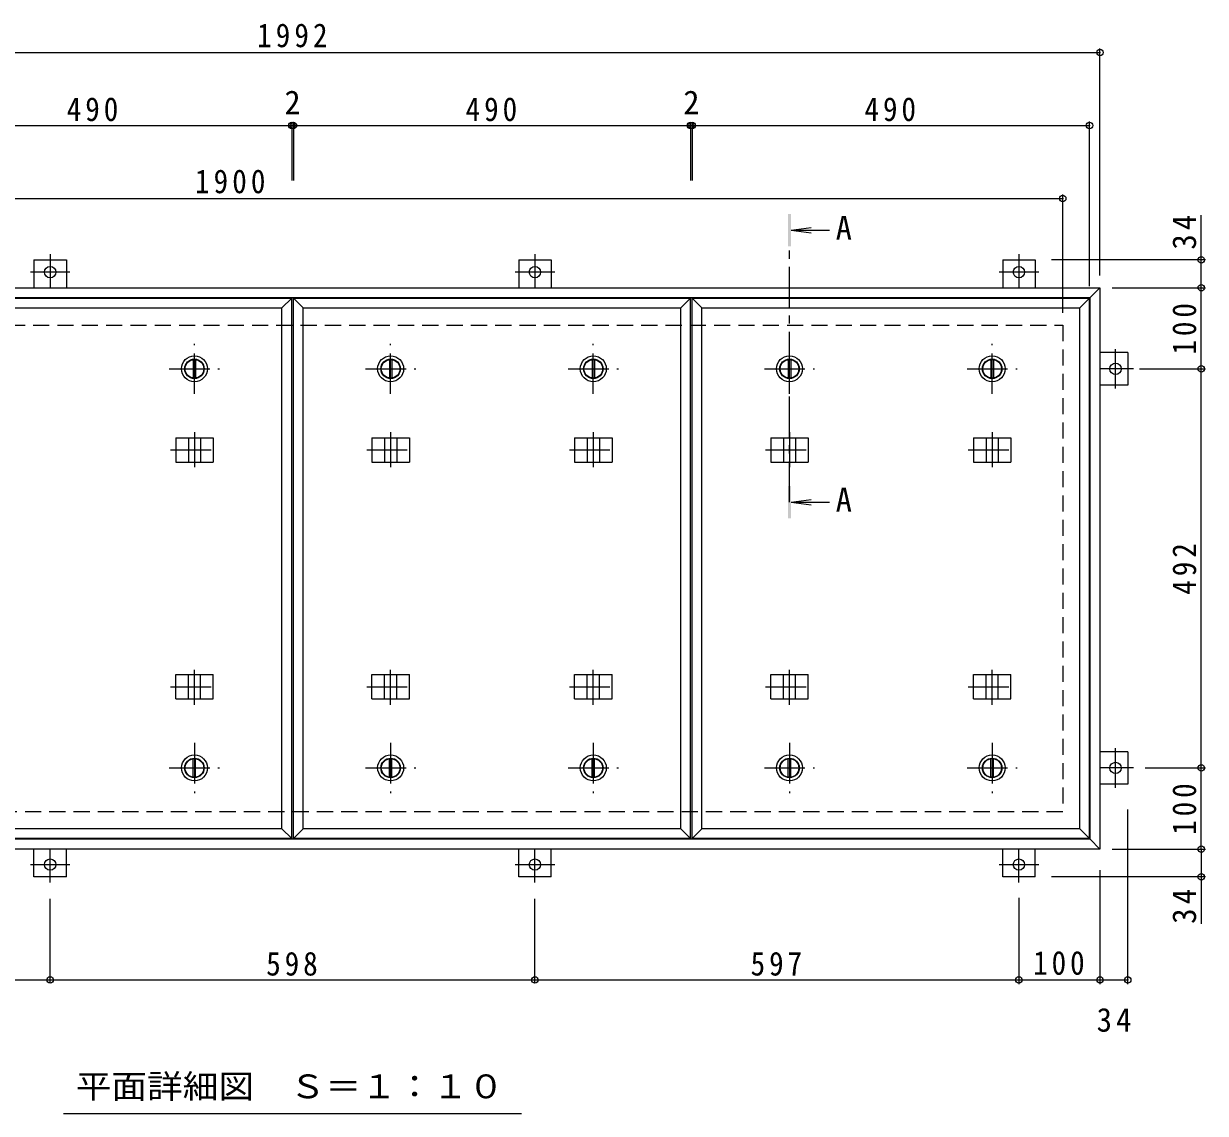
# Model space of a CAD drawing. Units: millimetres at full size, sheet at 1:10. Extents: x -2570 to 2311, y -1962 to 1160.
# Drawn here: x -1568 to -111, y -247 to 1096 of the extents above; entities that cross this region are included whole.
import ezdxf
from ezdxf.enums import TextEntityAlignment as Align

# ---------------------------------------------------------------- set-up
doc = ezdxf.new("R2010")
doc.units = ezdxf.units.MM
doc.header["$LTSCALE"] = 10
doc.header["$PDMODE"] = 32
doc.header["$PDSIZE"] = 8
doc.linetypes.add('CHAIN1', pattern=[8, 5, -1, 1, -1])
doc.linetypes.add('DASHED2', pattern=[3, 2, -1])
for name, color, linetype, lineweight in [('0-1_躯体', 2, 'DASHED2', 9), ('0-2_仕上', 3, 'Continuous', 9), ('0-3_建具', 4, 'Continuous', 9), ('0-5_寸法', 4, 'Continuous', 9), ('0-C', 2, 'Continuous', 9), ('0-E', 3, 'Continuous', 9), ('0-F', 7, 'Continuous', 9)]:
    doc.layers.add(name, color=color, linetype=linetype, lineweight=lineweight)
doc.styles.add('ＭＳ ゴシック', font='')
doc.styles.get('ＭＳ ゴシック').set_extended_font_data('MS Gothic')

msp = doc.modelspace()

# ---------------------------------------------------------------- linework, layer by layer
at = {"layer": '0-1_躯体'}
for p, q in [((-2186.8, 724.52), (-286.8, 724.52)), ((-286.8, 724.52), (-286.8, 124.52)), ((-286.8, 124.52), (-2186.8, 124.52))]:
    msp.add_line(p, q, dxfattribs=at)
at = {"layer": '0-2_仕上'}
for p, q in [((-1727.8, 757.52), (-1237.8, 757.52)), ((-1715.8, 745.52), (-1249.8, 745.52)), ((-1237.8, 91.52), (-1237.8, 757.52)), ((-1235.8, 757.52), (-745.8, 757.52)), ((-1223.8, 103.52), (-1223.8, 745.52)), ((-1223.8, 745.52), (-757.8, 745.52)), ((-745.8, 91.52), (-745.8, 757.52)), ((-743.8, 757.52), (-253.8, 757.52)), ((-731.8, 103.52), (-731.8, 745.52)), ((-731.8, 745.52), (-265.8, 745.52)), ((-253.8, 91.52), (-253.8, 757.52)), ((-1249.8, 103.52), (-1715.8, 103.52)), ((-1237.8, 91.52), (-1249.8, 103.52)), ((-1235.8, 91.52), (-1223.8, 103.52)), ((-757.8, 103.52), (-1223.8, 103.52)), ((-745.8, 91.52), (-757.8, 103.52)), ((-743.8, 91.52), (-731.8, 103.52)), ((-265.8, 103.52), (-731.8, 103.52)), ((-253.8, 91.52), (-265.8, 103.52)), ((-1237.8, 91.52), (-1727.8, 91.52)), ((-745.8, 91.52), (-1235.8, 91.52)), ((-253.8, 91.52), (-743.8, 91.52))]:
    msp.add_line(p, q, dxfattribs=at)
for points in [[(-1249.8, 103.52), (-1249.8, 745.52), (-1237.8, 757.52)], [(-1235.8, 91.52), (-1235.8, 757.52), (-1223.8, 745.52)], [(-757.8, 103.52), (-757.8, 745.52), (-745.8, 757.52)], [(-743.8, 91.52), (-743.8, 757.52), (-731.8, 745.52)], [(-265.8, 103.52), (-265.8, 745.52), (-253.8, 757.52)]]:
    msp.add_lwpolyline(points, dxfattribs=at)
at = {"layer": '0-3_建具', "color": 2}
for p, q in [((-2232.8, 770.52), (-240.8, 770.52)), ((-2220.8, 758.52), (-252.8, 758.52)), ((-252.8, 758.52), (-240.8, 770.52)), ((-252.8, 90.52), (-252.8, 758.52)), ((-240.8, 770.52), (-240.8, 78.52)), ((-252.8, 90.52), (-2220.8, 90.52)), ((-252.8, 90.52), (-240.8, 78.52)), ((-240.8, 78.52), (-2232.8, 78.52))]:
    msp.add_line(p, q, dxfattribs=at)
at = {"layer": '0-3_建具'}
for p, q in [((-1380.89, 585.52), (-1380.89, 555.52)), ((-1380.89, 585.52), (-1334.71, 585.52)), ((-1365.3, 585.52), (-1365.3, 555.52)), ((-1350.3, 585.52), (-1350.3, 555.52)), ((-1334.71, 585.52), (-1334.71, 555.52)), ((-1138.89, 585.52), (-1138.89, 555.52)), ((-1138.89, 585.52), (-1092.71, 585.52)), ((-1123.3, 585.52), (-1123.3, 555.52)), ((-1108.3, 585.52), (-1108.3, 555.52)), ((-1092.71, 585.52), (-1092.71, 555.52)), ((-888.89, 585.52), (-888.89, 555.52)), ((-888.89, 585.52), (-842.71, 585.52)), ((-873.3, 585.52), (-873.3, 555.52)), ((-858.3, 585.52), (-858.3, 555.52)), ((-842.71, 585.52), (-842.71, 555.52)), ((-646.89, 585.52), (-646.89, 555.52)), ((-646.89, 585.52), (-600.71, 585.52)), ((-631.3, 585.52), (-631.3, 555.52)), ((-616.3, 585.52), (-616.3, 555.52)), ((-600.71, 585.52), (-600.71, 555.52)), ((-396.89, 585.52), (-396.89, 555.52)), ((-396.89, 585.52), (-350.71, 585.52)), ((-381.3, 585.52), (-381.3, 555.52)), ((-366.3, 585.52), (-366.3, 555.52)), ((-350.71, 585.52), (-350.71, 555.52)), ((-1380.89, 555.52), (-1334.71, 555.52)), ((-1138.89, 555.52), (-1092.71, 555.52)), ((-888.89, 555.52), (-842.71, 555.52)), ((-646.89, 555.52), (-600.71, 555.52)), ((-396.89, 555.52), (-350.71, 555.52)), ((-1380.89, 263.52), (-1380.89, 293.52)), ((-1380.89, 293.52), (-1334.71, 293.52)), ((-1365.3, 263.52), (-1365.3, 293.52)), ((-1350.3, 263.52), (-1350.3, 293.52)), ((-1334.71, 263.52), (-1334.71, 293.52)), ((-1138.89, 263.52), (-1138.89, 293.52)), ((-1138.89, 293.52), (-1092.71, 293.52)), ((-1123.3, 263.52), (-1123.3, 293.52)), ((-1108.3, 263.52), (-1108.3, 293.52)), ((-1092.71, 263.52), (-1092.71, 293.52)), ((-888.89, 263.52), (-888.89, 293.52)), ((-888.89, 293.52), (-842.71, 293.52)), ((-873.3, 263.52), (-873.3, 293.52)), ((-858.3, 263.52), (-858.3, 293.52)), ((-842.71, 263.52), (-842.71, 293.52)), ((-646.89, 263.52), (-646.89, 293.52)), ((-646.89, 293.52), (-600.71, 293.52)), ((-631.3, 263.52), (-631.3, 293.52)), ((-616.3, 263.52), (-616.3, 293.52)), ((-600.71, 263.52), (-600.71, 293.52)), ((-396.89, 263.52), (-396.89, 293.52)), ((-396.89, 293.52), (-350.71, 293.52)), ((-381.3, 263.52), (-381.3, 293.52)), ((-366.3, 263.52), (-366.3, 293.52)), ((-350.71, 263.52), (-350.71, 293.52)), ((-1380.89, 263.52), (-1334.71, 263.52)), ((-1138.89, 263.52), (-1092.71, 263.52)), ((-888.89, 263.52), (-842.71, 263.52)), ((-646.89, 263.52), (-600.71, 263.52)), ((-396.89, 263.52), (-350.71, 263.52))]:
    msp.add_line(p, q, dxfattribs=at)
at = {"layer": '0-3_建具', "linetype": 'CHAIN1'}
for p, q in [((-1357.8, 592.63), (-1357.8, 549.4)), ((-1115.8, 592.63), (-1115.8, 549.4)), ((-865.8, 592.63), (-865.8, 549.4)), ((-623.8, 592.63), (-623.8, 549.4)), ((-373.8, 592.63), (-373.8, 549.4)), ((-1387.21, 570.52), (-1328.39, 570.52)), ((-1145.21, 570.52), (-1086.39, 570.52)), ((-895.21, 570.52), (-836.39, 570.52)), ((-653.21, 570.52), (-594.39, 570.52)), ((-403.21, 570.52), (-344.39, 570.52)), ((-1357.8, 256.4), (-1357.8, 299.64)), ((-1115.8, 256.4), (-1115.8, 299.64)), ((-865.8, 256.4), (-865.8, 299.64)), ((-623.8, 256.4), (-623.8, 299.64)), ((-373.8, 256.4), (-373.8, 299.64)), ((-1387.21, 278.52), (-1328.39, 278.52)), ((-1145.21, 278.52), (-1086.39, 278.52)), ((-895.21, 278.52), (-836.39, 278.52)), ((-653.21, 278.52), (-594.39, 278.52)), ((-403.21, 278.52), (-344.39, 278.52))]:
    msp.add_line(p, q, dxfattribs=at)
at = {"layer": '0-5_寸法'}
for p, q in [((-621.8, 841.33), (-597.01, 844.6)), ((-621.8, 841.33), (-597.01, 838.07)), ((-621.8, 841.33), (-574.34, 841.33)), ((-621.8, 506.21), (-597.01, 509.47)), ((-621.8, 506.21), (-597.01, 502.95)), ((-621.8, 506.21), (-574.34, 506.21))]:
    msp.add_line(p, q, dxfattribs=at)
at = {"layer": '0-5_寸法', "linetype": 'CHAIN1'}
msp.add_line((-623.8, 506.21), (-623.8, 821.33), dxfattribs=at)
at = {"layer": '0-5_寸法', "color": 7}
msp.add_line((-1519.33, -247.26), (-954.27, -247.26), dxfattribs=at)
at = {"layer": '0-5_寸法'}
for points in [[(-621.8, 861.33), (-625.8, 861.33), (-621.8, 821.33), (-625.8, 821.33)], [(-621.8, 486.21), (-625.8, 486.21), (-621.8, 526.21), (-625.8, 526.21)]]:
    msp.add_solid(points, dxfattribs=at)
at = {"layer": '0-C', "linetype": 'CHAIN1'}
for p, q in [((-1357.8, 639.52), (-1357.8, 701.52)), ((-1115.8, 639.52), (-1115.8, 701.52)), ((-865.8, 639.52), (-865.8, 701.52)), ((-623.8, 639.52), (-623.8, 701.52)), ((-373.8, 639.52), (-373.8, 701.52)), ((-1388.8, 670.52), (-1326.8, 670.52)), ((-1146.8, 670.52), (-1084.8, 670.52)), ((-896.8, 670.52), (-834.8, 670.52)), ((-654.8, 670.52), (-592.8, 670.52)), ((-404.8, 670.52), (-342.8, 670.52)), ((-1357.8, 209.52), (-1357.8, 147.52)), ((-1115.8, 209.52), (-1115.8, 147.52)), ((-865.8, 209.52), (-865.8, 147.52)), ((-623.8, 209.52), (-623.8, 147.52)), ((-373.8, 209.52), (-373.8, 147.52)), ((-1388.8, 178.52), (-1326.8, 178.52)), ((-1146.8, 178.52), (-1084.8, 178.52)), ((-896.8, 178.52), (-834.8, 178.52)), ((-654.8, 178.52), (-592.8, 178.52)), ((-404.8, 178.52), (-342.8, 178.52))]:
    msp.add_line(p, q, dxfattribs=at)
at = {"layer": '0-C'}
for p, q in [((-1359.3, 681.92), (-1359.3, 659.12)), ((-1356.3, 681.92), (-1356.3, 659.12)), ((-1117.3, 681.92), (-1117.3, 659.12)), ((-1114.3, 681.92), (-1114.3, 659.12)), ((-867.3, 681.92), (-867.3, 659.12)), ((-864.3, 681.92), (-864.3, 659.12)), ((-625.3, 681.92), (-625.3, 659.12)), ((-622.3, 681.92), (-622.3, 659.12)), ((-375.3, 681.92), (-375.3, 659.12)), ((-372.3, 681.92), (-372.3, 659.12)), ((-1359.3, 167.11), (-1359.3, 189.92)), ((-1356.3, 167.11), (-1356.3, 189.92)), ((-1117.3, 167.11), (-1117.3, 189.92)), ((-1114.3, 167.11), (-1114.3, 189.92)), ((-867.3, 167.11), (-867.3, 189.92)), ((-864.3, 167.11), (-864.3, 189.92)), ((-625.3, 167.11), (-625.3, 189.92)), ((-622.3, 167.11), (-622.3, 189.92)), ((-375.3, 167.11), (-375.3, 189.92)), ((-372.3, 167.11), (-372.3, 189.92))]:
    msp.add_line(p, q, dxfattribs=at)
for centre, radius in [((-1357.8, 670.52), 16), ((-1115.8, 670.52), 16), ((-865.8, 670.52), 16), ((-623.8, 670.52), 16), ((-373.8, 670.52), 16), ((-1357.8, 670.52), 12), ((-1357.8, 670.52), 11.5), ((-1115.8, 670.52), 12), ((-1115.8, 670.52), 11.5), ((-865.8, 670.52), 12), ((-865.8, 670.52), 11.5), ((-623.8, 670.52), 12), ((-623.8, 670.52), 11.5), ((-373.8, 670.52), 12), ((-373.8, 670.52), 11.5), ((-1357.8, 178.52), 16), ((-1357.8, 178.52), 12), ((-1357.8, 178.52), 11.5), ((-1115.8, 178.52), 16), ((-1115.8, 178.52), 12), ((-1115.8, 178.52), 11.5), ((-865.8, 178.52), 16), ((-865.8, 178.52), 12), ((-865.8, 178.52), 11.5), ((-623.8, 178.52), 16), ((-623.8, 178.52), 12), ((-623.8, 178.52), 11.5), ((-373.8, 178.52), 16), ((-373.8, 178.52), 12), ((-373.8, 178.52), 11.5)]:
    msp.add_circle(centre, radius, dxfattribs=at)
at = {"layer": '0-E'}
for p, q in [((-1555.8, 804.72), (-1515.8, 804.72)), ((-1555.8, 804.72), (-1555.8, 770.52)), ((-1515.8, 804.72), (-1515.8, 770.52)), ((-957.8, 804.72), (-917.8, 804.72)), ((-957.8, 804.72), (-957.8, 770.52)), ((-917.8, 804.72), (-917.8, 770.52)), ((-360.8, 804.72), (-320.8, 804.72)), ((-360.8, 804.72), (-360.8, 770.52)), ((-320.8, 804.72), (-320.8, 770.52)), ((-206.6, 690.52), (-240.8, 690.52)), ((-206.6, 690.52), (-206.6, 650.52)), ((-206.6, 650.52), (-240.8, 650.52)), ((-206.6, 198.52), (-240.8, 198.52)), ((-206.6, 198.52), (-206.6, 158.52)), ((-206.6, 158.52), (-240.8, 158.52)), ((-1555.8, 44.32), (-1555.8, 78.52)), ((-1515.8, 44.32), (-1515.8, 78.52)), ((-957.8, 44.32), (-957.8, 78.52)), ((-917.8, 44.32), (-917.8, 78.52)), ((-360.8, 44.32), (-360.8, 78.52)), ((-320.8, 44.32), (-320.8, 78.52)), ((-1515.8, 44.32), (-1555.8, 44.32)), ((-917.8, 44.32), (-957.8, 44.32)), ((-320.8, 44.32), (-360.8, 44.32))]:
    msp.add_line(p, q, dxfattribs=at)
at = {"layer": '0-E', "linetype": 'CHAIN1'}
for p, q in [((-1535.8, 811.69), (-1535.8, 770.52)), ((-937.8, 811.69), (-937.8, 770.52)), ((-340.8, 811.69), (-340.8, 770.52)), ((-1511.42, 789.72), (-1560.18, 789.72)), ((-913.42, 789.72), (-962.18, 789.72)), ((-316.42, 789.72), (-365.18, 789.72)), ((-221.6, 646.14), (-221.6, 694.89)), ((-199.63, 670.52), (-240.8, 670.52)), ((-221.6, 154.14), (-221.6, 202.89)), ((-199.63, 178.52), (-240.8, 178.52)), ((-1535.8, 37.34), (-1535.8, 78.52)), ((-937.8, 37.34), (-937.8, 78.52)), ((-340.8, 37.34), (-340.8, 78.52)), ((-1560.18, 59.32), (-1511.42, 59.32)), ((-962.18, 59.32), (-913.42, 59.32)), ((-365.18, 59.32), (-316.42, 59.32))]:
    msp.add_line(p, q, dxfattribs=at)
at = {"layer": '0-E'}
for centre in [(-1535.8, 789.72), (-937.8, 789.72), (-340.8, 789.72), (-221.6, 670.52), (-221.6, 178.52), (-1535.8, 59.32), (-937.8, 59.32), (-340.8, 59.32)]:
    msp.add_circle(centre, 7, dxfattribs=at)
at = {"layer": '0-F'}
for p, q in [((-240.8, 785.52), (-240.8, 1065.52)), ((-2232.8, 1060.52), (-240.8, 1060.52)), ((-1727.8, 970.52), (-1237.8, 970.52)), ((-1237.8, 973.52), (-1237.8, 902.85)), ((-1237.8, 970.52), (-1235.8, 970.52)), ((-1235.8, 973.52), (-1235.8, 902.85)), ((-1235.8, 970.52), (-745.8, 970.52)), ((-745.8, 973.52), (-745.8, 902.85)), ((-745.8, 970.52), (-743.8, 970.52)), ((-743.8, 973.52), (-743.8, 902.85)), ((-743.8, 970.52), (-253.8, 970.52)), ((-253.8, 772.52), (-253.8, 975.52)), ((-2186.8, 880.52), (-286.8, 880.52)), ((-286.8, 739.52), (-286.8, 885.52)), ((-115.82, 804.72), (-115.82, 859.9)), ((-110.82, 804.72), (-300.8, 804.72)), ((-115.82, 770.52), (-115.82, 804.72)), ((-225.8, 770.52), (-110.82, 770.52)), ((-115.82, 670.52), (-115.82, 770.52)), ((-191.87, 670.52), (-110.82, 670.52)), ((-115.82, 178.52), (-115.82, 670.52)), ((-185.28, 178.52), (-110.82, 178.52)), ((-115.82, 78.52), (-115.82, 178.52)), ((-206.6, -87.85), (-206.6, 127.31)), ((-225.8, 78.52), (-110.82, 78.52)), ((-115.82, 78.52), (-115.82, 44.32)), ((-110.82, 44.32), (-300.8, 44.32)), ((-240.8, 52.31), (-240.8, -87.85)), ((-115.82, 44.32), (-115.82, -13.63)), ((-1535.8, -85.85), (-1535.8, 17.34)), ((-937.8, -85.85), (-937.8, 17.34)), ((-340.8, 18.38), (-340.8, -87.85)), ((-2132.8, -82.85), (-1535.8, -82.85)), ((-1535.8, -82.85), (-937.8, -82.85)), ((-937.8, -82.85), (-340.8, -82.85)), ((-340.8, -82.85), (-240.8, -82.85)), ((-240.8, -82.85), (-206.6, -82.85))]:
    msp.add_line(p, q, dxfattribs=at)
for p in [(-240.8, 1060.52), (-1237.8, 970.52), (-1235.8, 970.52), (-745.8, 970.52), (-743.8, 970.52), (-253.8, 970.52), (-286.8, 880.52), (-115.82, 804.72), (-115.82, 770.52), (-115.82, 670.52), (-115.82, 178.52), (-115.82, 78.52), (-115.82, 44.32), (-1535.8, -82.85), (-937.8, -82.85), (-340.8, -82.85), (-240.8, -82.85), (-206.6, -82.85)]:
    msp.add_point(p, dxfattribs=at)

# ---------------------------------------------------------------- texts
at = {"layer": '0-5_寸法', "color": 2, "style": 'ＭＳ ゴシック'}
for p in [(-566.77, 820.94), (-566.77, 485.81)]:
    msp.add_text('A', height=29.33, dxfattribs=at).set_placement(p, align=Align.BOTTOM_LEFT)
at = {"layer": '0-5_寸法', "color": 2, "style": 'ＭＳ ゴシック', "width": 1.1}
msp.add_text('平面詳細図\u3000Ｓ＝１：１０', height=29.33, dxfattribs=at).set_placement((-1504.3, -237.45), align=Align.BOTTOM_LEFT)
at = {"layer": '0-F', "color": 2, "style": 'ＭＳ ゴシック'}
for p in [(-1246.8, 975.52), (-754.8, 975.52)]:
    msp.add_text('2', height=29.33, dxfattribs=at).set_placement(p, align=Align.BOTTOM_LEFT)
at = {"layer": '0-F', "color": 2, "char_height": 29.33, "attachment_point": 7, "style": 'ＭＳ ゴシック'}
for s, insert in [('\\T1.28;\\W0.9;1992', (-1280.55, 1066.52)), ('\\T1.27;\\W0.9;490', (-1515.3, 975.52)), ('\\T1.27;\\W0.9;490', (-1023.3, 975.52)), ('\\T1.27;\\W0.9;490', (-531.3, 975.52)), ('\\T1.28;\\W0.9;1900', (-1357.15, 886.52)), ('\\T1.27;\\W0.9;598', (-1269.3, -77.85)), ('\\T1.27;\\W0.9;597', (-671.8, -77.85)), ('\\T1.27;\\W0.9;100', (-323.3, -76.85)), ('\\T1.27;\\W0.95;34', (-244.95, -147.07))]:
    msp.add_mtext(s, dxfattribs=dict(at, insert=insert))
at = {"layer": '0-F', "color": 2, "char_height": 29.33, "attachment_point": 7, "rotation": 90, "style": 'ＭＳ ゴシック'}
for s, insert in [('\\T1.27;\\W0.95;34', (-121.82, 817.4)), ('\\T1.27;\\W0.9;100', (-121.82, 688.02)), ('\\T1.27;\\W0.9;492', (-121.82, 392.02)), ('\\T1.27;\\W0.9;100', (-121.82, 96.02)), ('\\T1.27;\\W0.95;34', (-121.82, -13.63))]:
    msp.add_mtext(s, dxfattribs=dict(at, insert=insert))

doc.saveas('drawing.dxf')
